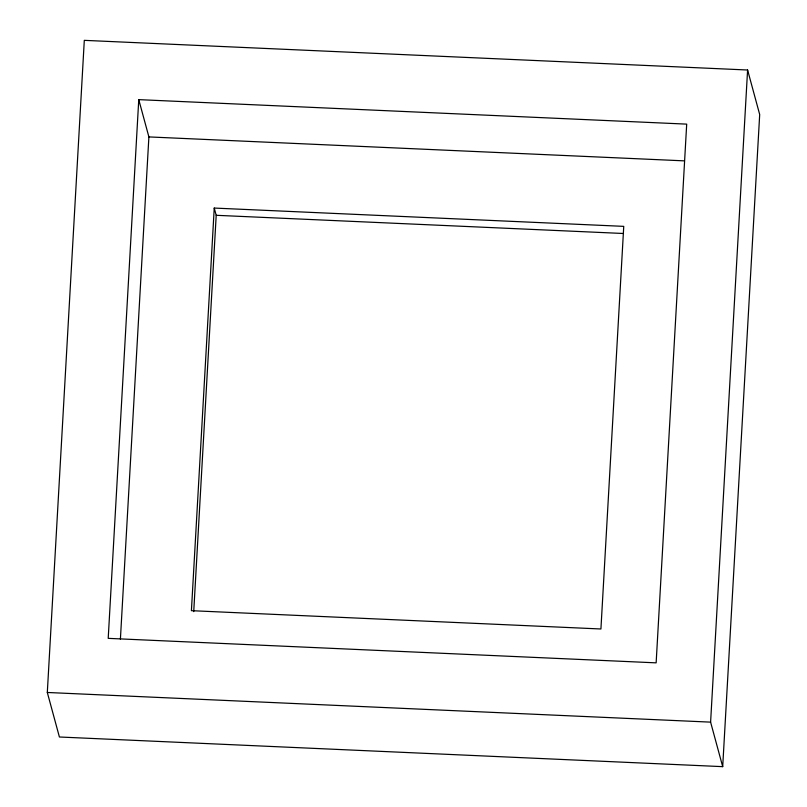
<?xml version="1.0" encoding="UTF-8"?>
<svg xmlns="http://www.w3.org/2000/svg" width="807" height="807" viewBox="0 0 807 807"><rect width="100%" height="100%" fill="white"/><g stroke="black" fill="none" stroke-linecap="round" stroke-linejoin="round"><path stroke-width="1.21" d="M47.31 692.477L84.301 40.35L747.595 70.007L759.69 114.523L722.699 766.65L59.405 736.993L47.31 692.477L710.604 722.134L722.699 766.65M138.764 99.634L108.209 638.357L656.141 662.85L686.696 124.127L138.764 99.634L148.892 136.918L120.404 639.134M214.238 208.065L191.41 610.677L600.922 628.986L623.75 226.364L214.238 208.065L216.205 215.298L193.73 611.625M710.604 722.134L747.595 70.007M148.892 136.918L684.235 160.855M216.205 215.298L623.206 233.485"/></g></svg>
